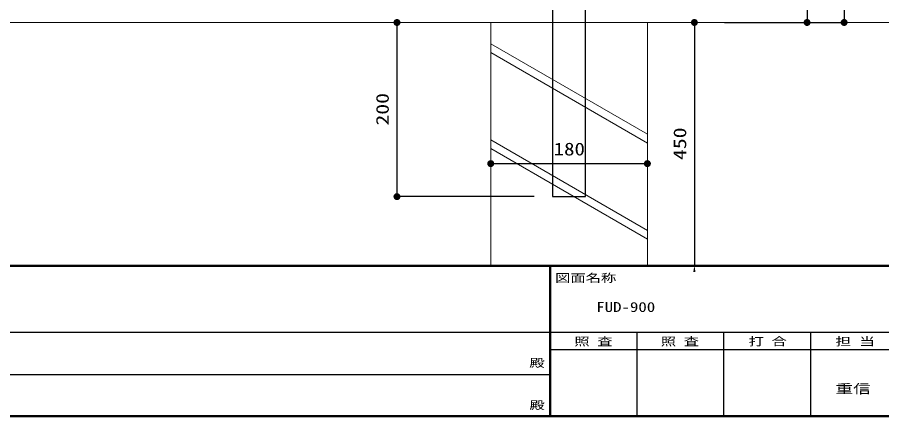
# Model space of a CAD drawing. Units: millimetres on the paper, scale 1:8. Extents: x -203 to 194, y -148 to 137.
# Drawn here: x -4 to 120.2, y -147.7 to -90.4 of the extents above; entities that cross this region are included whole.
import ezdxf
from ezdxf.enums import TextEntityAlignment as Align

# ---------------------------------------------------------------- set-up
doc = ezdxf.new("R2010")
doc.units = ezdxf.units.MM
for name, color, linetype, lineweight in [('0-1_0', 6, 'Continuous', 25), ('0-2_DIM1', 3, 'Continuous', 25), ('0-8_支柱', 60, 'Continuous', 25), ('0-9_THN', 4, 'Continuous', 9)]:
    doc.layers.add(name, color=color, linetype=linetype, lineweight=lineweight)
doc.styles.add('ＭＳ ゴシック', font='')
doc.styles.add('ＭＳ 明朝', font='')
doc.styles.get('ＭＳ ゴシック').set_extended_font_data('MS Gothic')
doc.styles.get('ＭＳ 明朝').set_extended_font_data('MS Mincho')

# ---------------------------------------------------------------- blocks, each defined once
blk = doc.blocks.new('filled_dot')
at = {"color": 0, "linetype": 'Continuous', "lineweight": -2, "const_width": 1.25}
blk.add_lwpolyline([(-0.625, 0, 1), (0.625, 0, 1)], format="xyb", close=True, dxfattribs=at)
blk = doc.blocks.new('filled_arrow')
at = {"color": 0, "linetype": 'Continuous', "lineweight": -2}
blk.add_solid([(7.5, 1.25), (0, 0), (7.5, -1.25)], dxfattribs=at)

msp = doc.modelspace()

# ---------------------------------------------------------------- linework, layer by layer
at = {"layer": '0-1_0'}
for p, q in [((-203.388, -125.989), (193.518, -125.989)), ((-203.246, -126.131), (193.375, -126.131)), ((72.425, -125.989), (72.425, -147.733)), ((72.568, -125.989), (72.568, -147.733)), ((-35.061, -135.613), (183, -135.613)), ((84.972, -135.613), (84.972, -147.733)), ((97.449, -135.613), (97.449, -147.733)), ((109.925, -135.613), (109.925, -147.733)), ((72.496, -138.109), (122.401, -138.109)), ((-35.061, -141.673), (72.496, -141.673)), ((193.375, -147.591), (-203.246, -147.591))]:
    msp.add_line(p, q, dxfattribs=at)
msp.add_lwpolyline([(193.518, -147.733), (-203.388, -147.733), (-203.388, 136.725)], dxfattribs=at)
at = {"layer": '0-2_DIM1'}
for p, q in [((114.762, 21.352), (114.762, -91.148)), ((109.441, -84.898), (109.441, -91.148)), ((50.533, -91.148), (50.533, -116.148)), ((93.255, -91.148), (93.255, -125.989)), ((97.573, -91.148), (114.918, -91.148)), ((64.004, -111.405), (86.504, -111.405)), ((70.254, -116.148), (50.376, -116.148))]:
    msp.add_line(p, q, dxfattribs=at)
at = {"layer": '0-8_支柱'}
msp.add_lwpolyline([(72.879, -116.148), (77.629, -116.148), (77.629, 22.602), (72.879, 22.602)], close=True, dxfattribs=at)
at = {"layer": '0-9_THN'}
for p, q in [((-202.357, -91.148), (64.004, -91.148)), ((64.004, -125.989), (64.004, -91.148)), ((64.004, -91.148), (86.504, -91.148)), ((86.504, -107.199), (64.004, -94.209)), ((86.504, -108.449), (64.004, -95.459)), ((86.504, -120.986), (64.004, -107.996)), ((86.504, -122.236), (64.004, -109.246))]:
    msp.add_line(p, q, dxfattribs=at)
msp.add_lwpolyline([(86.504, -125.989), (86.504, -91.148), (139.725, -91.148)], dxfattribs=at)

# ---------------------------------------------------------------- block references
at = {"layer": '0-2_DIM1'}
for name, p, xscale, yscale, rotation in [('filled_dot', (50.533, -91.148), 0.4, 0.4, 90), ('filled_dot', (93.255, -91.148), 0.4, 0.4, 90), ('filled_dot', (109.441, -91.148), 0.4, 0.4, 270), ('filled_dot', (114.762, -91.148), 0.4, 0.4, 270), ('filled_dot', (64.004, -111.405), 0.4, 0.4, 180), ('filled_dot', (50.533, -116.148), 0.4, 0.4, 270), ('filled_arrow', (93.255, -125.989), 0.133, 0.133, 270)]:
    msp.add_blockref(name, p, dxfattribs=dict(at, xscale=xscale, yscale=yscale, rotation=rotation))
at = {"layer": '0-2_DIM1', "xscale": 0.4, "yscale": 0.4}
msp.add_blockref('filled_dot', (86.504, -111.405), dxfattribs=at)

# ---------------------------------------------------------------- texts
at = {"layer": '0-1_0', "style": 'ＭＳ 明朝'}
for s, width, p in [('図面名称', 1.4, (73.247, -128.75)), ('照 査', 1.4, (76.019, -137.864)), ('照 査', 1.4, (88.428, -137.864)), ('打 合', 1.4, (101.053, -137.864)), ('担 当', 1.45, (113.509, -137.864)), ('殿', 1.4, (69.555, -140.947)), ('殿', 1.4, (69.555, -147.007))]:
    msp.add_text(s, height=1.15, dxfattribs=dict(at, width=width)).set_placement(p, align=Align.BOTTOM_LEFT)
at = {"layer": '0-1_0', "color": 7}
for s, height, style, width, p in [('FUD-900', 1.423, 'ＭＳ ゴシック', 1.25, (79.157, -133.127)), ('重信', 1.333, 'ＭＳ 明朝', 1.4, (113.508, -144.802))]:
    msp.add_text(s, height=height, dxfattribs=dict(at, style=style, width=width)).set_placement(p, align=Align.BOTTOM_LEFT)
at = {"layer": '0-2_DIM1', "style": 'ＭＳ ゴシック', "width": 1.25}
for s, p in [('200', (49.908, -105.945)), ('450', (92.63, -110.891))]:
    msp.add_text(s, height=1.833, rotation=90, dxfattribs=at).set_placement(p, align=Align.BOTTOM_LEFT)
at = {"layer": '0-2_DIM1', "style": 'ＭＳ ゴシック', "width": 1.2}
msp.add_text('180', height=1.833, dxfattribs=at).set_placement((73.04, -110.78), align=Align.BOTTOM_LEFT)

doc.saveas('drawing.dxf')
